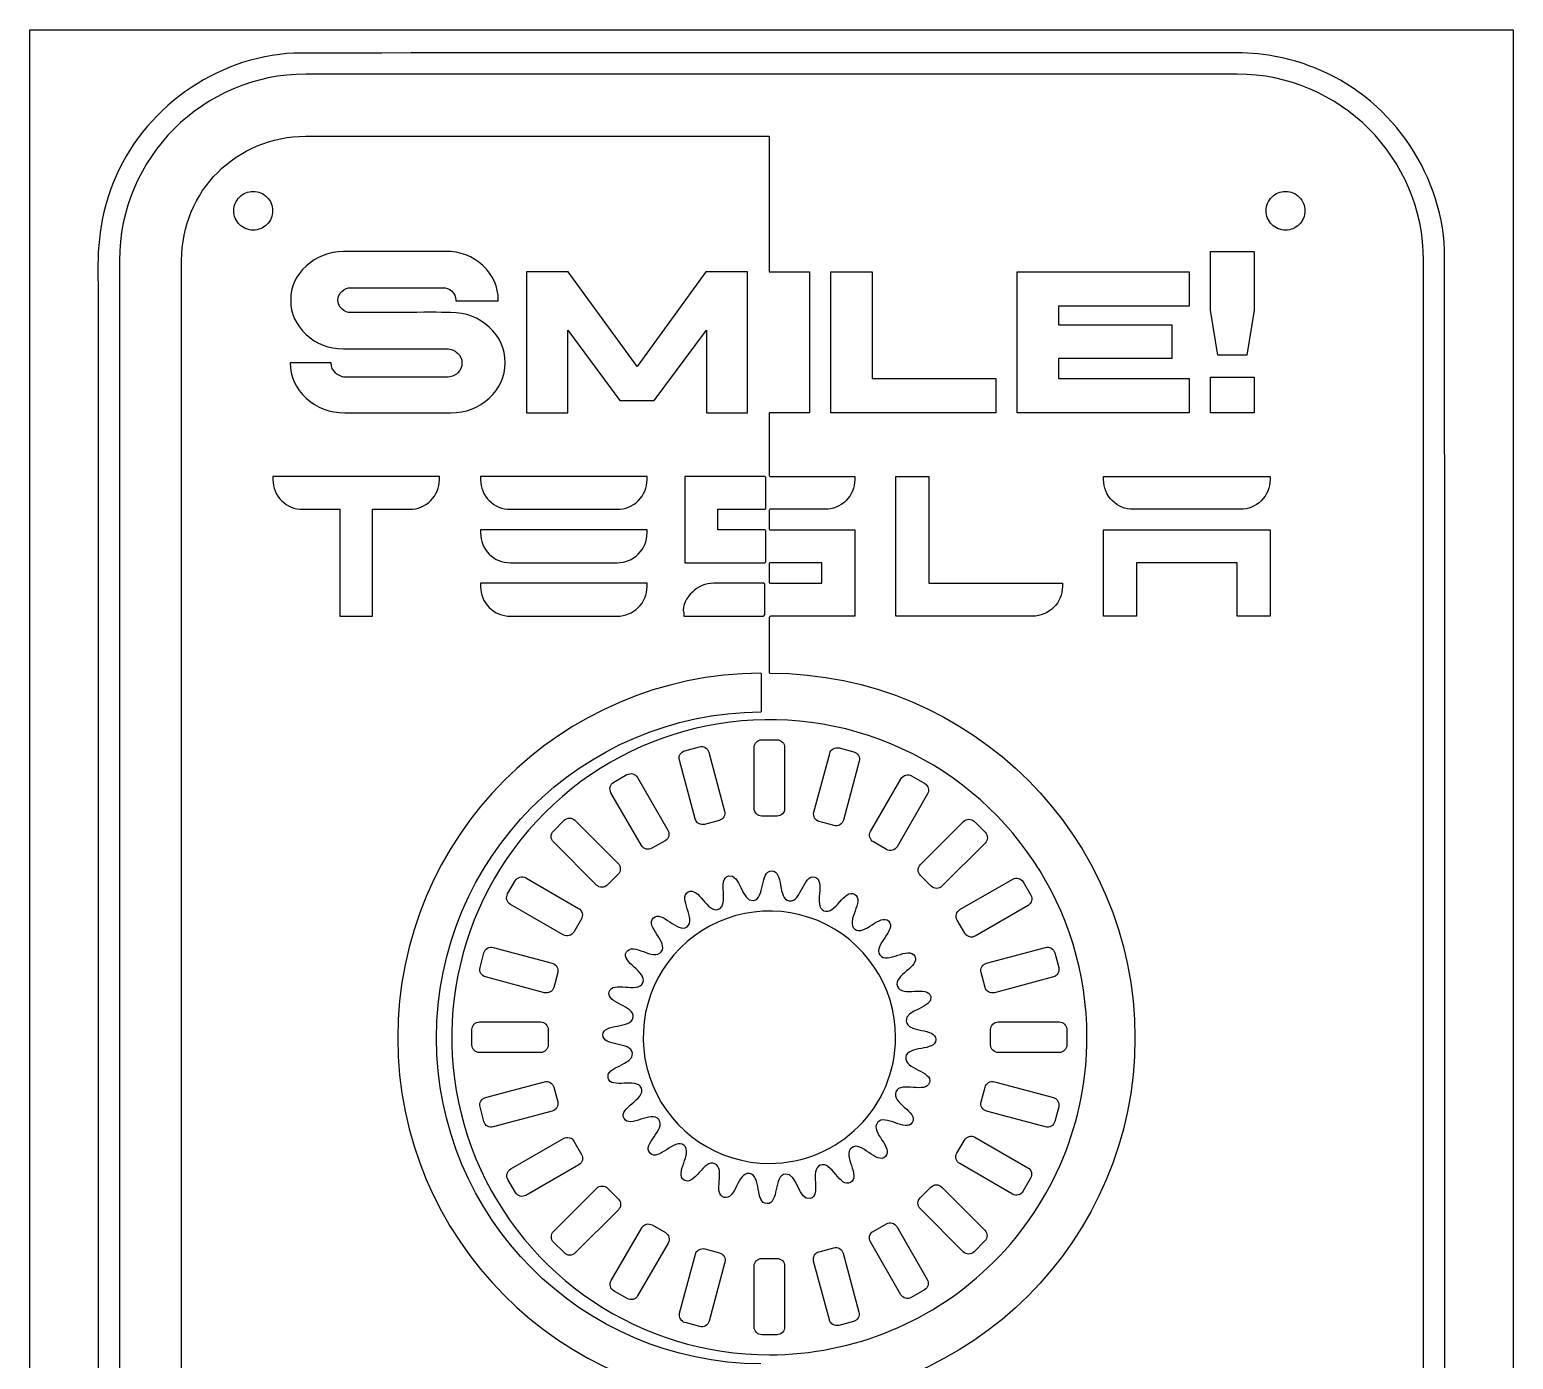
# Model space of a CAD drawing. Extents: x 0 to 587, y 0 to 326.
# Drawn here: x 0 to 220.8, y 102.1 to 300 of the extents above; entities that cross this region are included whole.
import ezdxf

# ---------------------------------------------------------------- set-up
doc = ezdxf.new("R2010")
doc.units = 0
doc.layers.add('Ebene_1', color=7, linetype='CONTINUOUS')

msp = doc.modelspace()

# ---------------------------------------------------------------- linework, layer by layer
at = {"layer": 'Ebene_1', "color": 7}
for points in [[(0.000455, 299.999545), (220.802365, 299.999545), (220.802365, 0.000465), (0.000455, 0.000465)], [(178.91016, 296.5625)], [(41.092829, 284.133889)], [(175.71709, 266.999999), (182.21596, 266.999999), (182.21596, 258.23278), (181.13849, 251.562604), (176.82919, 251.562604), (175.71709, 258.23278)], [(73.961689, 263.948824), (73.961689, 242.977895), (80.095695, 242.977895), (80.095695, 255.286919), (87.845726, 244.818989), (92.937118, 244.818989), (100.704536, 255.286919), (100.704536, 242.977895), (106.838541, 242.977895), (106.838541, 263.948824), (100.617657, 263.948824), (90.400121, 249.868843), (80.165198, 263.948824)], [(119.20802, 263.949053), (125.35887, 263.949053), (125.35887, 248.080672), (143.79586, 248.080672), (143.79586, 242.978049), (119.20802, 242.978049)], [(146.94112, 263.949053), (172.55451, 263.949053), (172.55451, 258.846432), (153.09258, 258.846432), (153.09258, 256.058736), (169.96501, 256.058736), (169.96501, 251.043867), (153.09258, 251.043867), (153.09258, 248.080672), (172.55451, 248.080672), (172.55451, 242.978049), (146.94112, 242.978049)], [(175.71709, 248.273479), (182.21596, 248.273479), (182.21596, 242.978049), (175.71709, 242.978049)], [(159.81705, 225.555241), (184.60906, 225.555241), (184.60906, 212.695423), (179.70404, 212.695423), (179.70404, 220.649611), (164.7227, 220.649611), (164.7227, 212.695423), (160.28089, 212.695423), (159.81705, 212.695423)], [(108.81375, 204.208117)], [(97.4928, 192.669684)], [(108.951221, 194.29524)], [(120.449463, 193.080371)], [(86.92756, 187.972754)], [(131.241448, 188.931036)], [(140.591603, 182.12974)], [(77.938122, 180.701128)], [(147.863455, 173.140302)], [(71.136811, 171.350973)], [(152.560613, 162.575062)], [(78.579199, 159.636959)], [(77.1631, 151.154219)], [(154.36282, 151.154219)], [(128.868643, 150.01913)], [(157.352644, 150.0191)], [(77.991396, 142.594308)], [(153.148416, 139.656204)], [(81.006568, 134.540442)], [(122.334267, 133.57792)], [(137.993698, 132.751113)], [(86.003141, 127.541277)], [(132.526585, 126.112666)], [(92.641588, 122.074149)], [(125.52742, 121.115866)], [(100.468708, 118.511154)], [(108.951221, 117.09552)], [(117.473554, 118.100468)]]:
    msp.add_lwpolyline(points, close=True, dxfattribs=at)
for points in [[(179.71, 293.375073), (41.092829, 293.375073)], [(41.092829, 284.133889), (110.04922, 284.133889), (110.04922, 263.949053), (113.42846, 263.949053), (116.08007, 263.949053), (116.08007, 242.978049), (113.42846, 242.978049), (110.04922, 242.978049), (110.04922, 233.61509)], [(13.369268, 265.651518), (13.369268, 34.62306)], [(22.610445, 34.62422), (22.610445, 265.651518)], [(61.884857, 266.999777), (46.697548, 266.999779)], [(207.43356, 34.62301), (207.43356, 265.651518)], [(47.861792, 261.581702), (61.39829, 261.581702)], [(63.414014, 259.635398), (63.414014, 259.635398), (69.739153, 259.635398), (69.739153, 259.740609)], [(46.697548, 252.498978), (62.041239, 252.498978)], [(44.872991, 250.394871), (44.872991, 250.429937), (38.791124, 250.429937)], [(62.041239, 248.255696), (47.166716, 248.255696)], [(46.888693, 242.977892), (62.649424, 242.977892)], [(36.193642, 233.510033), (36.193642, 233.045949)], [(60.985939, 233.045949), (60.985939, 233.510033), (36.193642, 233.510033)], [(67.098707, 233.510033), (67.098707, 233.045949)], [(91.891004, 233.045862), (91.891004, 233.509945), (67.098707, 233.510033)], [(97.490322, 233.510029), (97.490322, 220.649611), (109.42549, 220.649611)], [(109.42015, 233.510024), (97.490322, 233.510029)], [(109.53474, 228.699295), (109.53474, 233.39481)], [(110.16023, 233.510029), (122.79737, 233.510029), (122.79737, 233.046208)], [(128.91003, 233.510029), (133.81567, 233.510029), (133.81567, 217.600457), (153.70265, 217.600457), (153.70265, 217.136635)], [(149.26084, 212.695423), (129.37448, 212.695423), (128.91003, 212.695423), (128.91003, 233.510029)], [(159.81644, 233.046425), (159.81705, 233.510029)], [(159.81705, 233.510029), (184.60967, 233.510029), (184.60967, 233.045613)], [(37.475311, 229.895258), (37.477167, 229.893401), (37.479023, 229.891545)], [(68.380376, 229.895258), (68.382232, 229.893401), (68.384089, 229.891545)], [(161.10226, 229.891393), (161.09926, 229.893293), (161.09626, 229.895193)], [(40.635153, 228.604438), (46.137086, 228.604438), (46.137086, 212.695163), (46.601169, 212.695163), (51.042588, 212.695163), (51.042588, 228.604525), (56.54452, 228.604525)], [(71.540218, 228.604438), (87.449576, 228.604438)], [(109.39749, 225.555238), (102.39596, 225.555238), (102.39596, 228.604395), (109.43564, 228.604395)], [(110.0492, 228.473667), (110.0492, 225.657915)], [(118.35556, 228.604399), (110.17037, 228.604399)], [(180.16786, 228.604399), (164.25888, 228.604399)], [(67.098707, 225.555352), (67.098707, 225.091268)], [(91.891004, 225.091231), (91.891004, 225.555315), (67.098707, 225.555352)], [(109.53477, 220.763624), (109.53477, 225.437643)], [(110.1411, 225.555251), (122.79734, 225.555251), (122.79734, 212.695427), (110.2975, 212.695427)], [(68.380376, 221.940577), (68.382232, 221.93872), (68.384089, 221.935101)], [(71.540218, 220.649806), (87.449576, 220.649806)], [(110.04924, 220.537389), (110.04924, 217.716862)], [(110.15725, 217.600459), (117.89178, 217.600459), (117.89178, 220.649613), (110.16025, 220.649611)], [(67.098707, 217.60067), (67.098707, 217.136587)], [(91.891004, 217.136549), (91.891004, 217.600632), (67.098707, 217.60067)], [(109.26956, 217.600461), (101.78517, 217.600457)], [(109.38776, 212.933006), (109.38776, 217.496591)], [(68.380376, 213.985895), (68.382232, 213.984039), (68.384089, 213.980419)], [(71.540218, 212.695125), (87.449576, 212.695125)], [(97.343358, 213.159243), (97.343358, 212.695423), (97.807765, 212.695423), (109.18241, 212.695423)], [(110.04918, 212.488291), (110.04918, 204.321589)], [(108.92003, 198.54734), (108.92003, 204.101843)], [(97.4928, 192.669684), (99.686011, 193.257353)], [(101.076453, 192.454581), (103.427129, 183.681733)], [(107.81593, 184.077631), (107.81593, 193.159949)], [(108.951221, 194.29524), (111.221799, 194.29524)], [(112.35709, 193.159949), (112.35709, 184.077631)], [(116.708345, 183.504751), (119.059021, 192.277599)], [(120.449463, 193.080371), (122.642674, 192.492702)], [(99.040705, 182.506395), (96.690028, 191.279243)], [(123.445446, 191.10226), (121.094769, 182.329412)], [(86.92756, 187.972754), (88.893937, 189.108043)], [(90.444773, 188.692498), (94.985932, 180.826983)], [(125.149453, 180.649977), (129.690612, 188.515492)], [(131.241448, 188.931036), (133.207826, 187.795747)], [(91.053174, 178.556403), (86.512015, 186.421918)], [(133.62337, 186.244912), (129.082211, 178.379397)], [(77.938122, 180.701128), (79.543664, 182.30667)], [(81.149208, 182.30667), (87.571379, 175.884499)], [(102.624357, 182.291292), (100.431146, 181.703623)], [(111.221799, 182.94234), (108.951221, 182.94234)], [(119.704327, 181.52664), (117.511117, 182.114309)], [(132.563888, 175.707569), (138.986059, 182.12974)], [(140.591603, 182.12974), (142.197145, 180.524198)], [(84.360293, 172.673413), (77.938122, 179.095584)], [(94.570387, 179.276148), (92.60401, 178.140858)], [(127.531376, 177.963852), (125.564998, 179.099141)], [(142.197145, 178.918654), (135.774974, 172.496483)], [(71.136811, 171.350973), (72.2721, 173.317351)], [(73.822935, 173.732896), (81.68845, 169.191736)], [(87.571379, 174.278955), (85.965837, 172.673413)], [(134.16943, 172.496483), (132.563888, 174.102025)], [(138.447105, 169.014688), (146.31262, 173.555847)], [(147.863455, 173.140302), (148.998745, 171.173924)], [(79.41787, 165.258978), (71.552355, 169.800137)], [(148.5832, 169.623089), (140.717685, 165.08193)], [(82.103995, 167.640901), (80.968706, 165.674523)], [(139.166849, 165.497474), (138.03156, 167.463852)], [(67.025469, 160.382094), (67.613138, 162.575305)], [(69.00358, 163.378077), (77.776427, 161.0274)], [(142.397324, 161.027157), (151.170172, 163.377834)], [(152.560613, 162.575062), (153.148282, 160.381851)], [(76.601089, 156.640976), (67.828241, 158.991652)], [(78.579199, 159.636959), (77.99153, 157.443748)], [(142.182221, 157.443505), (141.594552, 159.636716)], [(152.34551, 158.991409), (143.572662, 156.640733)], [(65.8102, 148.883641), (65.8102, 151.154219)], [(66.945491, 152.28951), (76.027809, 152.28951)], [(77.1631, 151.154219), (77.1631, 148.883641)], [(143.00992, 148.883641), (143.00992, 151.154219)], [(144.145211, 152.28951), (153.227529, 152.28951)], [(154.36282, 151.154219), (154.36282, 148.883641)], [(76.027809, 147.74835), (66.945491, 147.74835)], [(153.227529, 147.74835), (144.145211, 147.74835)], [(67.828107, 141.046403), (76.600955, 143.39708)], [(77.991396, 142.594308), (78.579065, 140.401097)], [(141.594686, 140.40134), (142.182355, 142.594551)], [(143.572796, 143.397323), (152.345644, 141.046646)], [(67.613004, 137.46275), (67.025335, 139.655961)], [(153.148416, 139.656204), (152.560747, 137.462993)], [(77.776293, 139.010655), (69.003446, 136.659978)], [(151.170306, 136.660221), (142.397458, 139.010898)], [(71.590217, 130.414828), (79.455732, 134.955987)], [(137.993698, 132.751113), (139.128988, 134.717491)], [(140.679823, 135.133036), (148.545338, 130.591876)], [(81.006568, 134.540442), (82.141857, 132.574064)], [(81.726312, 131.023229), (73.860797, 126.48207)], [(146.274758, 126.659118), (138.409243, 131.200277)], [(72.309962, 126.897614), (71.174673, 128.863992)], [(148.960883, 129.041041), (147.825593, 127.074663)], [(77.975425, 121.119106), (84.397597, 127.541277)], [(86.003141, 127.541277), (87.608683, 125.935735)], [(132.526585, 126.112666), (134.132127, 127.718208)], [(135.737671, 127.718208), (142.159842, 121.296037)], [(87.608683, 124.330191), (81.186511, 117.90802)], [(138.948756, 118.084951), (132.526585, 124.507122)], [(86.549593, 113.793089), (91.090752, 121.658604)], [(92.641588, 122.074149), (94.607966, 120.93886)], [(125.52742, 121.115866), (127.493797, 122.251155)], [(129.044633, 121.835611), (133.585792, 113.970096)], [(79.580968, 117.90802), (77.975425, 119.513562)], [(95.02351, 119.388024), (90.482351, 111.522509)], [(129.653034, 111.699516), (125.111875, 119.565031)], [(142.159842, 119.690493), (140.5543, 118.084951)], [(96.72759, 108.935534), (99.078267, 117.708382)], [(100.468708, 118.511154), (102.661919, 117.923485)], [(108.951221, 117.09552), (111.221799, 117.09552)], [(117.473554, 118.100468), (119.666765, 118.688136)], [(121.057207, 117.885364), (123.407883, 109.112517)], [(103.464691, 116.533043), (101.114015, 107.760196)], [(107.81593, 106.877911), (107.81593, 115.960229)], [(112.35709, 115.960229), (112.35709, 106.877911)], [(119.021459, 107.937178), (116.670782, 116.710026)], [(88.931516, 111.106964), (86.965138, 112.242254)], [(133.170247, 112.41926), (131.20387, 111.283971)], [(99.723573, 106.957424), (97.530362, 107.545093)], [(122.605111, 107.722075), (120.411901, 107.134406)], [(111.221799, 105.74262), (108.951221, 105.74262)]]:
    msp.add_lwpolyline(points, dxfattribs=at)
for points in [[(39.337698, 296.505423), (27.667027, 295.962487), (16.697466, 288.101276), (12.446566, 277.215332)], [(178.91016, 296.5625), (132.38611, 296.554546), (85.861184, 296.589138), (39.337698, 296.505423)], [(191.12034, 294.357894), (187.25192, 295.898569), (183.07248, 296.647041), (178.91016, 296.5625)], [(210.56846, 267.218956), (210.08659, 279.006642), (202.15155, 290.137886), (191.12034, 294.357894)], [(41.092829, 293.375073), (25.813956, 293.375073), (13.369268, 280.930401), (13.369268, 265.651518)], [(207.43356, 265.651518), (207.43356, 280.930401), (194.98889, 293.375073), (179.71, 293.375073)], [(22.610445, 265.651518), (22.610445, 275.970641), (30.773688, 284.133889), (41.092829, 284.133889)], [(12.446566, 277.215332), (10.492222, 272.443239), (9.958392, 267.213319), (10.193368, 262.095703)], [(30.381345, 273.04221), (30.381345, 273.808115), (30.6856, 274.542651), (31.227177, 275.084228)], [(31.227177, 275.084228), (31.768754, 275.625805), (32.50329, 275.93006), (33.269195, 275.93006)], [(33.269195, 275.93006), (34.035101, 275.93006), (34.769637, 275.625805), (35.311214, 275.084228)], [(35.311214, 275.084228), (35.852791, 274.542651), (36.157045, 273.808115), (36.157045, 273.04221)], [(184.01497, 273.04221), (184.01497, 273.808115), (184.319225, 274.542651), (184.860802, 275.084228)], [(184.860802, 275.084228), (185.402379, 275.625805), (186.136915, 275.93006), (186.90282, 275.93006)], [(186.90282, 275.93006), (187.668725, 275.93006), (188.403261, 275.625805), (188.944838, 275.084228)], [(188.944838, 275.084228), (189.486415, 274.542651), (189.79067, 273.808115), (189.79067, 273.04221)], [(31.227177, 271.000192), (30.6856, 271.541769), (30.381345, 272.276305), (30.381345, 273.04221)], [(36.157045, 273.04221), (36.157045, 272.276305), (35.852791, 271.541769), (35.311214, 271.000192)], [(184.860802, 271.000192), (184.319225, 271.541769), (184.01497, 272.276305), (184.01497, 273.04221)], [(189.79067, 273.04221), (189.79067, 272.276305), (189.486415, 271.541769), (188.944838, 271.000192)], [(33.269195, 270.15436), (32.50329, 270.15436), (31.768754, 270.458615), (31.227177, 271.000192)], [(35.311214, 271.000192), (34.769637, 270.458615), (34.035101, 270.15436), (33.269195, 270.15436)], [(186.90282, 270.15436), (186.136915, 270.15436), (185.402379, 270.458615), (184.860802, 271.000192)], [(188.944838, 271.000192), (188.403261, 270.458615), (187.668725, 270.15436), (186.90282, 270.15436)], [(210.60936, 38.00818), (210.60851, 114.41168), (210.61236, 190.81594), (210.56846, 267.218956)], [(46.697548, 266.999779), (44.508074, 266.929639), (42.654554, 266.199046), (41.136988, 264.808)], [(67.445417, 264.878135), (65.927851, 266.292563), (64.074331, 266.999777), (61.884857, 266.999777)], [(41.136988, 264.808), (39.60783, 263.440332), (38.843251, 261.751202), (38.843251, 259.740611)], [(69.739153, 259.740609), (69.739153, 261.7512), (68.974575, 263.463709), (67.445417, 264.878135)], [(10.193368, 262.095703), (10.191968, 185.76819), (10.193822, 109.4403), (10.235858, 33.11304)], [(45.863466, 259.740609), (45.863466, 260.254946), (46.054611, 260.687456), (46.4369, 261.03814)], [(46.4369, 261.03814), (46.830773, 261.435583), (47.305737, 261.616771), (47.861792, 261.581702)], [(61.39829, 261.581702), (61.989104, 261.616768), (62.469863, 261.441426), (62.840569, 261.055675)], [(62.840569, 261.055675), (63.234442, 260.704991), (63.431379, 260.266636), (63.431379, 259.740609)], [(38.843251, 259.740611), (38.843251, 257.753399), (39.60783, 256.046735), (41.136988, 254.620618)], [(46.454276, 258.425542), (46.071987, 258.787916), (45.87505, 259.226272), (45.863466, 259.740609)], [(47.861792, 257.881982), (47.305737, 257.881982), (46.836565, 258.063168), (46.454276, 258.425542)], [(63.431379, 259.740609), (63.454531, 259.740609), (63.448743, 259.705539), (63.414014, 259.635398)], [(55.264296, 257.899515), (51.927954, 257.887826), (49.460452, 257.881982), (47.861792, 257.881982)], [(62.649424, 257.899515), (61.06234, 257.934581), (58.60063, 257.934581), (55.264296, 257.899515)], [(68.383753, 255.707737), (66.819844, 257.180612), (64.908401, 257.911204), (62.649424, 257.899515)], [(41.136988, 254.620618), (42.666137, 253.217881), (44.519658, 252.510667), (46.697548, 252.498978)], [(70.746993, 250.429937), (70.781721, 252.498975), (69.993975, 254.258242), (68.383753, 255.707737)], [(62.041239, 252.498978), (62.666796, 252.498978), (63.205475, 252.288567), (63.657275, 251.867746)], [(63.657275, 251.867746), (64.109067, 251.458614), (64.334963, 250.955966), (64.334963, 250.359802)], [(38.791124, 250.429937), (38.791124, 248.360899), (39.578871, 246.601632), (41.154363, 245.152136)], [(45.55068, 248.886928), (45.098887, 249.307749), (44.872991, 249.810397), (44.872991, 250.394871)], [(64.334963, 250.359802), (64.334963, 249.787018), (64.114859, 249.290215), (63.674651, 248.869394)], [(68.366378, 245.152136), (69.965038, 246.601632), (70.758576, 248.360899), (70.746993, 250.429937)], [(47.166716, 248.255696), (46.541158, 248.255696), (46.00248, 248.466107), (45.55068, 248.886928)], [(63.674651, 248.869394), (63.234434, 248.49533), (62.689964, 248.290764), (62.041239, 248.255696)], [(41.154363, 245.152136), (42.753024, 243.70264), (44.664467, 242.977892), (46.888693, 242.977892)], [(62.649424, 242.977892), (64.908401, 242.977892), (66.814052, 243.70264), (68.366378, 245.152136)], [(36.193642, 233.045949), (36.193642, 231.840029), (36.633602, 230.759714), (37.475311, 229.895258)], [(59.664396, 229.886193), (60.532436, 230.731392), (60.985939, 231.818448), (60.985939, 233.045949)], [(67.098707, 233.045949), (67.098707, 231.840029), (67.538668, 230.759714), (68.380376, 229.895258)], [(90.571262, 229.886106), (91.439311, 230.731305), (91.891004, 231.818361), (91.891004, 233.045862)], [(109.53474, 233.39481), (109.50094, 233.43674), (109.46284, 233.4752), (109.42015, 233.510024)], [(110.04922, 233.61509), (110.08272, 233.5769), (110.11962, 233.54194), (110.16023, 233.510029)], [(122.79737, 233.046208), (122.79737, 231.818707), (122.34381, 230.731222), (121.47576, 229.886021)], [(161.09626, 229.895193), (160.25456, 230.759651), (159.81644, 231.840507), (159.81644, 233.046425)], [(184.60967, 233.045613), (184.60967, 231.818112), (184.15608, 230.731222), (183.28806, 229.886021)], [(37.479023, 229.891545), (38.325326, 229.045246), (39.41052, 228.604438), (40.635153, 228.604438)], [(56.54452, 228.604525), (57.731804, 228.604525), (58.801395, 229.045905), (59.664396, 229.886193)], [(68.384089, 229.891545), (69.230382, 229.045246), (70.315576, 228.604438), (71.540218, 228.604438)], [(87.449576, 228.604438), (88.63686, 228.604438), (89.708271, 229.045818), (90.571262, 229.886106)], [(121.47576, 229.886021), (120.61278, 229.045796), (119.54285, 228.604399), (118.35556, 228.604399)], [(164.25888, 228.604399), (163.03426, 228.604399), (161.94857, 229.045096), (161.10226, 229.891393)], [(183.28806, 229.886021), (182.42505, 229.045796), (181.35516, 228.604399), (180.16786, 228.604399)], [(109.43564, 228.604395), (109.47114, 228.633345), (109.50444, 228.664685), (109.53474, 228.699295)], [(110.17037, 228.604399), (110.12607, 228.565779), (110.08507, 228.522969), (110.0492, 228.473667)], [(109.53477, 225.437643), (109.49437, 225.481043), (109.44887, 225.520473), (109.39749, 225.555238)], [(110.0492, 225.657915), (110.0771, 225.621425), (110.1075, 225.586675), (110.1411, 225.555251)], [(67.098707, 225.091268), (67.098707, 223.885347), (67.538668, 222.805033), (68.380376, 221.940577)], [(90.571262, 221.931475), (91.439311, 222.776674), (91.891004, 223.86373), (91.891004, 225.091231)], [(68.384089, 221.935101), (69.230382, 221.088803), (70.315576, 220.649806), (71.540218, 220.649806)], [(87.449576, 220.649806), (88.63686, 220.649806), (89.708271, 221.091186), (90.571262, 221.931475)], [(109.42549, 220.649611), (109.46529, 220.683841), (109.50159, 220.721841), (109.53477, 220.763624)], [(110.16025, 220.649611), (110.11995, 220.616441), (110.08285, 220.578931), (110.04924, 220.537389)], [(67.098707, 217.136587), (67.098707, 215.930667), (67.538668, 214.850352), (68.380376, 213.985895)], [(90.571262, 213.976793), (91.439311, 214.821992), (91.891004, 215.909048), (91.891004, 217.136549)], [(101.78517, 217.600457), (100.57633, 217.600456), (99.492622, 217.14828), (98.629152, 216.284805)], [(109.38776, 217.496591), (109.35236, 217.534441), (109.31316, 217.569151), (109.26956, 217.600461)], [(110.04924, 217.716862), (110.08144, 217.674802), (110.11754, 217.635782), (110.15725, 217.600459)], [(153.70265, 217.136635), (153.70265, 215.909135), (153.25087, 214.822247), (152.38282, 213.977047)], [(98.629152, 216.284805), (97.784355, 215.439984), (97.012594, 214.318915), (97.343358, 213.159243)], [(68.384089, 213.980419), (69.230382, 213.13412), (70.315576, 212.695125), (71.540218, 212.695125)], [(87.449576, 212.695125), (88.63686, 212.695125), (89.708271, 213.136504), (90.571262, 213.976793)], [(109.18241, 212.695423), (109.26341, 212.759353), (109.33253, 212.83774), (109.38776, 212.933006)], [(110.2975, 212.695427), (110.2093, 212.630567), (110.12534, 212.562275), (110.04918, 212.488291)], [(152.38282, 213.977047), (151.51983, 213.136758), (150.44813, 212.695423), (149.26084, 212.695423)], [(108.81376, 204.208172), (78.975603, 204.072085), (54.768886, 179.78464), (54.768886, 149.91493)], [(108.92003, 204.101843), (108.88833, 204.140303), (108.85303, 204.175663), (108.81375, 204.208117)], [(110.04918, 204.321589), (110.08368, 204.281619), (110.12218, 204.245009), (110.16446, 204.211734)], [(110.16446, 204.211734), (110.17486, 204.211884), (110.18416, 204.212335), (110.19426, 204.212335)], [(110.19426, 204.212335), (140.148, 204.212335), (164.49285, 179.8692), (164.49289, 149.91551)], [(128.174402, 193.687425), (110.512214, 201.003343), (90.182155, 196.959443), (76.664101, 183.441389)], [(60.544832, 149.91491), (60.544832, 176.65895), (82.091115, 198.29014), (108.80123, 198.43218)], [(108.80123, 198.43218), (108.84443, 198.46638), (108.88423, 198.50498), (108.92003, 198.54734)], [(96.690028, 191.279243), (96.612098, 191.570081), (96.652895, 191.879965), (96.803444, 192.140723)], [(96.803444, 192.140723), (96.953993, 192.401481), (97.201962, 192.591754), (97.4928, 192.669684)], [(99.686011, 193.257353), (99.976849, 193.335283), (100.286733, 193.294486), (100.547491, 193.143937)], [(100.547491, 193.143937), (100.80825, 192.993388), (100.998523, 192.745419), (101.076453, 192.454581)], [(107.81593, 193.159949), (107.81593, 193.461047), (107.935541, 193.749813), (108.148449, 193.962721)], [(108.148449, 193.962721), (108.361357, 194.175629), (108.650123, 194.29524), (108.951221, 194.29524)], [(111.221799, 194.29524), (111.522897, 194.29524), (111.811663, 194.175629), (112.024571, 193.962721)], [(112.024571, 193.962721), (112.237479, 193.749813), (112.35709, 193.461047), (112.35709, 193.159949)], [(119.059021, 192.277599), (119.136951, 192.568437), (119.327224, 192.816405), (119.587982, 192.966954)], [(119.587982, 192.966954), (119.848741, 193.117503), (120.158625, 193.1583), (120.449463, 193.080371)], [(122.642674, 192.492702), (122.933512, 192.414772), (123.181481, 192.224499), (123.33203, 191.96374)], [(157.352644, 150.0191), (157.352644, 169.136515), (145.836591, 186.371507), (128.174402, 193.687425)], [(123.33203, 191.96374), (123.482579, 191.702982), (123.523376, 191.393098), (123.445446, 191.10226)], [(86.398599, 187.283398), (86.476528, 187.574236), (86.666801, 187.822205), (86.92756, 187.972754)], [(88.893937, 189.108043), (89.154696, 189.258592), (89.464579, 189.299389), (89.755417, 189.221459)], [(89.755417, 189.221459), (90.046255, 189.143529), (90.294224, 188.953256), (90.444773, 188.692498)], [(129.690612, 188.515492), (129.841161, 188.77625), (130.08913, 188.966523), (130.379968, 189.044453)], [(130.379968, 189.044453), (130.670806, 189.122382), (130.980689, 189.081585), (131.241448, 188.931036)], [(133.207826, 187.795747), (133.468584, 187.645198), (133.658857, 187.39723), (133.736786, 187.106392)], [(86.512015, 186.421918), (86.361466, 186.682676), (86.320669, 186.99256), (86.398599, 187.283398)], [(133.736786, 187.106392), (133.814716, 186.815553), (133.773919, 186.50567), (133.62337, 186.244912)], [(76.664101, 183.441389), (63.146047, 169.923335), (59.102147, 149.593276), (66.418065, 131.931088)], [(103.427129, 183.681733), (103.505059, 183.390895), (103.464262, 183.081012), (103.313713, 182.820253)], [(108.148449, 183.274859), (107.935541, 183.487767), (107.81593, 183.776533), (107.81593, 184.077631)], [(108.951221, 182.94234), (108.650123, 182.94234), (108.361357, 183.061951), (108.148449, 183.274859)], [(112.024571, 183.274859), (111.811663, 183.061951), (111.522897, 182.94234), (111.221799, 182.94234)], [(112.35709, 184.077631), (112.35709, 183.776533), (112.237479, 183.487767), (112.024571, 183.274859)], [(116.821761, 182.643271), (116.671212, 182.904029), (116.630415, 183.213913), (116.708345, 183.504751)], [(79.543664, 182.30667), (79.756573, 182.519579), (80.045338, 182.639189), (80.346436, 182.639189)], [(80.346436, 182.639189), (80.647534, 182.639189), (80.9363, 182.519579), (81.149208, 182.30667)], [(99.569666, 181.817039), (99.308908, 181.967588), (99.118634, 182.215557), (99.040705, 182.506395)], [(100.431146, 181.703623), (100.140308, 181.625693), (99.830424, 181.66649), (99.569666, 181.817039)], [(103.313713, 182.820253), (103.163164, 182.559495), (102.915195, 182.369222), (102.624357, 182.291292)], [(117.511117, 182.114309), (117.220278, 182.192239), (116.97231, 182.382512), (116.821761, 182.643271)], [(120.565808, 181.640056), (120.305049, 181.489508), (119.995166, 181.448711), (119.704327, 181.52664)], [(121.094769, 182.329412), (121.016839, 182.038574), (120.826566, 181.790605), (120.565808, 181.640056)], [(138.986059, 182.12974), (139.198967, 182.342648), (139.487733, 182.462259), (139.788831, 182.462259)], [(139.788831, 182.462259), (140.089929, 182.462259), (140.378695, 182.342648), (140.591603, 182.12974)], [(77.605603, 179.898356), (77.605603, 180.199454), (77.725214, 180.48822), (77.938122, 180.701128)], [(77.938122, 179.095584), (77.725214, 179.308493), (77.605603, 179.597258), (77.605603, 179.898356)], [(95.099348, 179.965503), (95.021419, 179.674665), (94.831146, 179.426697), (94.570387, 179.276148)], [(94.985932, 180.826983), (95.136481, 180.566225), (95.177278, 180.256341), (95.099348, 179.965503)], [(125.036037, 179.788497), (124.958107, 180.079335), (124.998904, 180.389218), (125.149453, 180.649977)], [(125.564998, 179.099141), (125.304239, 179.24969), (125.113967, 179.497659), (125.036037, 179.788497)], [(142.197145, 180.524198), (142.410053, 180.311289), (142.529664, 180.022524), (142.529664, 179.721426)], [(142.529664, 179.721426), (142.529664, 179.420328), (142.410053, 179.131562), (142.197145, 178.918654)], [(91.74253, 178.027442), (91.451692, 178.105372), (91.203723, 178.295645), (91.053174, 178.556403)], [(92.60401, 178.140858), (92.343251, 177.990309), (92.033368, 177.949512), (91.74253, 178.027442)], [(128.392855, 177.850436), (128.102017, 177.772506), (127.792134, 177.813303), (127.531376, 177.963852)], [(129.082211, 178.379397), (128.931662, 178.118638), (128.683693, 177.928365), (128.392855, 177.850436)], [(87.571379, 175.884499), (87.784288, 175.671591), (87.903898, 175.382825), (87.903898, 175.081727)], [(87.903898, 175.081727), (87.903898, 174.780629), (87.784288, 174.491864), (87.571379, 174.278955)], [(104.016397, 174.03495), (105.776847, 174.4799), (105.896487, 170.17023), (107.699957, 170.38159)], [(107.699957, 170.38159), (109.503427, 170.59295), (108.623347, 174.81351), (110.438977, 174.78766)], [(110.438977, 174.78766), (112.254597, 174.76186), (111.254737, 170.56802), (113.051457, 170.30541)], [(132.231369, 174.904797), (132.231369, 175.205895), (132.350979, 175.49466), (132.563888, 175.707569)], [(132.563888, 174.102025), (132.350979, 174.314933), (132.231369, 174.603699), (132.231369, 174.904797)], [(72.2721, 173.317351), (72.422649, 173.578109), (72.670618, 173.768382), (72.961456, 173.846312)], [(72.961456, 173.846312), (73.252294, 173.924241), (73.562177, 173.883444), (73.822935, 173.732896)], [(85.163065, 172.340894), (84.861967, 172.340894), (84.573202, 172.460505), (84.360293, 172.673413)], [(85.965837, 172.673413), (85.752929, 172.460505), (85.464163, 172.340894), (85.163065, 172.340894)], [(98.007476, 171.6456), (99.592777, 172.53103), (100.823767, 168.39917), (102.511077, 169.07011)], [(102.511077, 169.07011), (104.198397, 169.74104), (102.255947, 173.59), (104.016397, 174.03495)], [(113.051457, 170.30541), (114.848177, 170.0428), (115.090447, 174.34732), (116.837517, 173.85244)], [(116.837517, 173.85244), (118.584597, 173.35755), (116.533367, 169.56545), (118.200897, 168.84676)], [(134.972202, 172.163964), (134.671104, 172.163964), (134.382338, 172.283574), (134.16943, 172.496483)], [(135.774974, 172.496483), (135.562066, 172.283574), (135.2733, 172.163964), (134.972202, 172.163964)], [(146.31262, 173.555847), (146.573378, 173.706396), (146.883262, 173.747193), (147.1741, 173.669263)], [(147.1741, 173.669263), (147.464938, 173.591333), (147.712906, 173.401061), (147.863455, 173.140302)], [(71.023395, 170.489493), (70.945465, 170.780331), (70.986262, 171.090215), (71.136811, 171.350973)], [(71.552355, 169.800137), (71.291597, 169.950686), (71.101324, 170.198655), (71.023395, 170.489493)], [(97.838452, 166.46033), (99.294619, 167.54511), (96.422174, 170.76017), (98.007476, 171.6456)], [(117.274047, 167.371669), (110.2556, 170.278805), (102.177018, 168.671875), (96.805332, 163.300188)], [(118.200897, 168.84676), (119.868427, 168.12807), (121.216537, 172.22321), (122.775997, 171.29302)], [(122.775997, 171.29302), (124.335447, 170.36282), (121.372647, 167.23082), (122.797297, 166.10503)], [(149.112161, 170.312445), (149.034231, 170.021607), (148.843958, 169.773638), (148.5832, 169.623089)], [(148.998745, 171.173924), (149.149294, 170.913166), (149.190091, 170.603283), (149.112161, 170.312445)], [(81.68845, 169.191736), (81.949209, 169.041187), (82.139482, 168.793219), (82.217411, 168.502381)], [(82.217411, 168.502381), (82.295341, 168.211543), (82.254544, 167.901659), (82.103995, 167.640901)], [(92.821715, 167.78245), (94.123833, 169.04801), (96.382285, 165.37555), (97.838452, 166.46033)], [(122.797297, 166.10503), (124.221997, 164.97924), (126.584077, 168.58593), (127.849637, 167.28381)], [(138.03156, 167.463852), (137.881011, 167.724611), (137.840214, 168.034494), (137.918144, 168.325332)], [(137.918144, 168.325332), (137.996074, 168.61617), (138.186347, 168.864139), (138.447105, 169.014688)], [(80.968706, 165.674523), (80.818157, 165.413765), (80.570188, 165.223492), (80.27935, 165.145562)], [(94.000499, 162.73011), (95.126287, 164.15481), (91.519598, 166.51688), (92.821715, 167.78245)], [(128.868643, 150.01913), (128.868643, 157.615842), (124.292494, 164.464533), (117.274047, 167.371669)], [(127.849637, 167.28381), (129.115207, 165.9817), (125.442737, 163.72324), (126.527517, 162.26708)], [(68.142099, 163.264661), (68.402858, 163.41521), (68.712741, 163.456007), (69.00358, 163.378077)], [(80.27935, 165.145562), (79.988512, 165.067632), (79.678629, 165.108429), (79.41787, 165.258978)], [(88.812513, 162.70871), (89.74271, 164.26817), (92.87471, 161.30537), (94.000499, 162.73011)], [(126.527517, 162.26708), (127.612297, 160.81091), (130.827367, 163.68335), (131.712797, 162.09805)], [(139.856205, 164.968514), (139.565367, 165.046443), (139.317398, 165.236716), (139.166849, 165.497474)], [(140.717685, 165.08193), (140.456927, 164.931381), (140.147043, 164.890584), (139.856205, 164.968514)], [(151.170172, 163.377834), (151.46101, 163.455764), (151.770893, 163.414967), (152.031652, 163.264418)], [(67.613138, 162.575305), (67.691068, 162.866143), (67.881341, 163.114112), (68.142099, 163.264661)], [(91.258772, 158.13362), (91.977461, 159.80115), (87.882317, 161.14926), (88.812513, 162.70871)], [(96.805332, 163.300188), (91.433645, 157.928502), (89.826715, 149.84992), (92.733851, 142.831473)], [(131.712797, 162.09805), (132.598227, 160.51275), (128.466367, 159.28176), (129.137297, 157.59445)], [(152.031652, 163.264418), (152.29241, 163.113869), (152.482683, 162.8659), (152.560613, 162.575062)], [(67.138885, 159.520614), (66.988336, 159.781372), (66.947539, 160.091256), (67.025469, 160.382094)], [(67.828241, 158.991652), (67.537403, 159.069582), (67.289434, 159.259855), (67.138885, 159.520614)], [(77.776427, 161.0274), (78.067265, 160.94947), (78.315234, 160.759197), (78.465783, 160.498439)], [(78.465783, 160.498439), (78.616332, 160.237681), (78.657129, 159.927797), (78.579199, 159.636959)], [(141.594552, 159.636716), (141.516622, 159.927554), (141.557419, 160.237438), (141.707968, 160.498196)], [(141.707968, 160.498196), (141.858517, 160.758954), (142.106486, 160.949227), (142.397324, 161.027157)], [(153.034866, 159.520371), (152.884317, 159.259612), (152.636348, 159.069339), (152.34551, 158.991409)], [(153.148282, 160.381851), (153.226212, 160.091013), (153.185415, 159.781129), (153.034866, 159.520371)], [(77.99153, 157.443748), (77.913601, 157.152909), (77.723327, 156.904941), (77.462569, 156.754392)], [(89.800116, 152.98418), (90.062728, 154.7809), (85.758207, 155.02317), (86.253091, 156.77024)], [(86.253091, 156.77024), (86.747975, 158.51731), (90.540083, 156.46609), (91.258772, 158.13362)], [(129.137297, 157.59445), (129.808227, 155.90714), (133.657187, 157.84958), (134.102137, 156.08913)], [(142.711182, 156.754149), (142.450424, 156.904698), (142.260151, 157.152667), (142.182221, 157.443505)], [(77.462569, 156.754392), (77.201811, 156.603843), (76.891927, 156.563046), (76.601089, 156.640976)], [(134.102137, 156.08913), (134.547097, 154.32868), (130.237417, 154.20904), (130.448787, 152.40557)], [(143.572662, 156.640733), (143.281824, 156.562803), (142.97194, 156.6036), (142.711182, 156.754149)], [(85.317867, 150.37169), (85.343717, 152.18732), (89.537504, 151.18746), (89.800116, 152.98418)], [(130.448787, 152.40557), (130.660147, 150.60211), (134.880697, 151.48218), (134.854847, 149.66656)], [(65.8102, 151.154219), (65.8102, 151.455317), (65.929811, 151.744083), (66.142719, 151.956991)], [(66.142719, 151.956991), (66.355627, 152.169899), (66.644393, 152.28951), (66.945491, 152.28951)], [(76.027809, 152.28951), (76.328907, 152.28951), (76.617673, 152.169899), (76.830581, 151.956991)], [(76.830581, 151.956991), (77.043489, 151.744083), (77.1631, 151.455317), (77.1631, 151.154219)], [(89.723936, 147.63268), (89.512574, 149.43614), (85.292021, 148.55607), (85.317867, 150.37169)], [(143.00992, 151.154219), (143.00992, 151.455317), (143.129531, 151.744083), (143.342439, 151.956991)], [(143.342439, 151.956991), (143.555347, 152.169899), (143.844113, 152.28951), (144.145211, 152.28951)], [(153.227529, 152.28951), (153.528627, 152.28951), (153.817393, 152.169899), (154.030301, 151.956991)], [(154.030301, 151.956991), (154.243209, 151.744083), (154.36282, 151.455317), (154.36282, 151.154219)], [(54.768886, 149.91493), (54.768886, 120.04943), (78.968848, 95.76335), (108.80124, 95.6205)], [(108.80961, 101.39584), (82.095578, 101.53339), (60.544832, 123.16806), (60.544832, 149.91491)], [(66.142719, 148.080869), (65.929811, 148.293777), (65.8102, 148.582543), (65.8102, 148.883641)], [(66.945491, 147.74835), (66.644393, 147.74835), (66.355627, 147.867961), (66.142719, 148.080869)], [(76.830581, 148.080869), (76.617673, 147.867961), (76.328907, 147.74835), (76.027809, 147.74835)], [(77.1631, 148.883641), (77.1631, 148.582543), (77.043489, 148.293777), (76.830581, 148.080869)], [(110.08639, 131.236877), (120.459542, 131.236877), (128.868643, 139.645978), (128.868643, 150.01913)], [(164.49289, 149.91551), (164.49289, 119.96175), (140.14802, 95.61749), (110.19426, 95.61749)], [(134.854847, 149.66656), (134.829047, 147.85093), (130.635217, 148.85079), (130.372607, 147.05407)], [(143.342439, 148.080869), (143.129531, 148.293777), (143.00992, 148.582543), (143.00992, 148.883641)], [(144.145211, 147.74835), (143.844113, 147.74835), (143.555347, 147.867961), (143.342439, 148.080869)], [(143.508679, 116.596811), (152.372821, 125.460953), (157.352644, 137.48331), (157.352644, 150.0191)], [(154.030301, 148.080869), (153.817393, 147.867961), (153.528627, 147.74835), (153.227529, 147.74835)], [(154.36282, 148.883641), (154.36282, 148.582543), (154.243209, 148.293777), (154.030301, 148.080869)], [(86.070578, 143.94911), (85.625625, 145.70956), (89.935298, 145.82921), (89.723936, 147.63268)], [(130.372607, 147.05407), (130.109987, 145.25735), (134.414517, 145.01508), (133.919627, 143.26801)], [(91.035423, 142.4438), (90.364491, 144.13111), (86.515531, 142.18866), (86.070578, 143.94911)], [(133.919627, 143.26801), (133.424747, 141.52094), (129.632637, 143.57216), (128.913947, 141.90463)], [(76.600955, 143.39708), (76.891793, 143.475009), (77.201677, 143.434212), (77.462435, 143.283663)], [(77.462435, 143.283663), (77.723194, 143.133115), (77.913467, 142.885146), (77.991396, 142.594308)], [(88.459926, 137.9402), (87.574496, 139.5255), (91.706354, 140.75649), (91.035423, 142.4438)], [(92.733851, 142.831473), (95.640987, 135.813026), (102.489678, 131.236877), (110.08639, 131.236877)], [(128.913947, 141.90463), (128.195257, 140.2371), (132.290407, 138.88899), (131.360207, 137.32954)], [(142.182355, 142.594551), (142.260285, 142.885389), (142.450558, 143.133357), (142.711316, 143.283906)], [(142.711316, 143.283906), (142.972074, 143.434455), (143.281958, 143.475252), (143.572796, 143.397323)], [(67.025335, 139.655961), (66.947405, 139.9468), (66.988202, 140.256683), (67.138751, 140.517442)], [(67.138751, 140.517442), (67.2893, 140.7782), (67.537269, 140.968473), (67.828107, 141.046403)], [(78.465649, 139.539616), (78.3151, 139.278858), (78.067132, 139.088585), (77.776293, 139.010655)], [(78.579065, 140.401097), (78.656995, 140.110258), (78.616198, 139.800375), (78.465649, 139.539616)], [(93.645201, 137.77117), (92.560423, 139.22734), (89.345356, 136.35489), (88.459926, 137.9402)], [(141.708102, 139.539859), (141.557553, 139.800618), (141.516756, 140.110501), (141.594686, 140.40134)], [(142.397458, 139.010898), (142.10662, 139.088828), (141.858651, 139.279101), (141.708102, 139.539859)], [(152.345644, 141.046646), (152.636482, 140.968716), (152.884451, 140.778443), (153.035, 140.517685)], [(153.035, 140.517685), (153.185549, 140.256926), (153.226346, 139.947043), (153.148416, 139.656204)], [(68.141965, 136.773395), (67.881207, 136.923943), (67.690934, 137.171912), (67.613004, 137.46275)], [(92.323081, 132.75443), (91.057515, 134.05655), (94.729979, 136.315), (93.645201, 137.77117)], [(126.172217, 137.30814), (125.046437, 135.88344), (128.653117, 133.52137), (127.351007, 132.2558)], [(131.360207, 137.32954), (130.430007, 135.77008), (127.298007, 138.73288), (126.172217, 137.30814)], [(152.560747, 137.462993), (152.482817, 137.172155), (152.292544, 136.924186), (152.031786, 136.773637)], [(69.003446, 136.659978), (68.712607, 136.582049), (68.402724, 136.622846), (68.141965, 136.773395)], [(79.455732, 134.955987), (79.716491, 135.106536), (80.026374, 135.147333), (80.317212, 135.069403)], [(80.317212, 135.069403), (80.60805, 134.991473), (80.856019, 134.801201), (81.006568, 134.540442)], [(97.375419, 133.93322), (95.95072, 135.05901), (93.588647, 131.45232), (92.323081, 132.75443)], [(139.128988, 134.717491), (139.279536, 134.978249), (139.527505, 135.168522), (139.818343, 135.246452)], [(139.818343, 135.246452), (140.109181, 135.324381), (140.419065, 135.283584), (140.679823, 135.133036)], [(152.031786, 136.773637), (151.771027, 136.623089), (151.461144, 136.582292), (151.170306, 136.660221)], [(82.141857, 132.574064), (82.292406, 132.313306), (82.333203, 132.003423), (82.255273, 131.712585)], [(97.396779, 128.74523), (95.837324, 129.67543), (98.800121, 132.80743), (97.375419, 133.93322)], [(122.33432, 133.57792), (120.87815, 132.49314), (123.7506, 129.27808), (122.1653, 128.39265)], [(127.351007, 132.2558), (126.048887, 130.99023), (123.790437, 134.6627), (122.334267, 133.57792)], [(137.880282, 131.889633), (137.802352, 132.180471), (137.843149, 132.490355), (137.993698, 132.751113)], [(66.418065, 131.931088), (73.733983, 114.268899), (90.968975, 102.752846), (110.08639, 102.752846)], [(71.061256, 129.725472), (71.139186, 130.01631), (71.329459, 130.264279), (71.590217, 130.414828)], [(82.255273, 131.712585), (82.177344, 131.421747), (81.987071, 131.173778), (81.726312, 131.023229)], [(101.97187, 131.19149), (100.30434, 131.91018), (98.956235, 127.81504), (97.396779, 128.74523)], [(103.33525, 126.18581), (101.58818, 126.68069), (103.6394, 130.4728), (101.97187, 131.19149)], [(117.66169, 130.96814), (115.97438, 130.29721), (117.91683, 126.44825), (116.15638, 126.0033)], [(122.1653, 128.39265), (120.57999, 127.50722), (119.349, 131.63907), (117.66169, 130.96814)], [(138.409243, 131.200277), (138.148485, 131.350826), (137.958212, 131.598795), (137.880282, 131.889633)], [(148.545338, 130.591876), (148.806096, 130.441327), (148.996369, 130.193359), (149.074299, 129.902521)], [(71.174673, 128.863992), (71.024124, 129.124751), (70.983327, 129.434634), (71.061256, 129.725472)], [(107.12131, 129.73284), (105.32459, 129.99545), (105.08232, 125.69093), (103.33525, 126.18581)], [(109.7338, 125.25059), (107.91817, 125.27639), (108.91803, 129.47022), (107.12131, 129.73284)], [(112.47282, 129.65665), (110.66935, 129.44529), (111.54943, 125.22474), (109.7338, 125.25059)], [(116.15638, 126.0033), (114.39593, 125.55834), (114.27628, 129.86802), (112.47282, 129.65665)], [(149.074299, 129.902521), (149.152229, 129.611683), (149.111432, 129.301799), (148.960883, 129.041041)], [(72.999318, 126.368654), (72.708479, 126.446583), (72.460511, 126.636856), (72.309962, 126.897614)], [(73.860797, 126.48207), (73.600039, 126.331521), (73.290156, 126.290724), (72.999318, 126.368654)], [(84.397597, 127.541277), (84.610505, 127.754186), (84.899271, 127.873796), (85.200369, 127.873796)], [(85.200369, 127.873796), (85.501466, 127.873796), (85.790232, 127.754186), (86.003141, 127.541277)], [(87.608683, 125.935735), (87.821591, 125.722827), (87.941202, 125.434061), (87.941202, 125.132963)], [(132.194065, 125.309894), (132.194065, 125.610992), (132.313676, 125.899757), (132.526585, 126.112666)], [(134.132127, 127.718208), (134.345035, 127.931116), (134.633801, 128.050727), (134.934899, 128.050727)], [(134.934899, 128.050727), (135.235996, 128.050727), (135.524762, 127.931116), (135.737671, 127.718208)], [(147.136238, 126.545702), (146.8454, 126.467772), (146.535516, 126.508569), (146.274758, 126.659118)], [(147.825593, 127.074663), (147.675045, 126.813905), (147.427076, 126.623632), (147.136238, 126.545702)], [(87.941202, 125.132963), (87.941202, 124.831865), (87.821591, 124.5431), (87.608683, 124.330191)], [(132.526585, 124.507122), (132.313676, 124.72003), (132.194065, 125.008796), (132.194065, 125.309894)], [(91.090752, 121.658604), (91.241301, 121.919362), (91.48927, 122.109635), (91.780108, 122.187565)], [(91.780108, 122.187565), (92.070946, 122.265495), (92.380829, 122.224698), (92.641588, 122.074149)], [(127.493797, 122.251155), (127.754556, 122.401704), (128.064439, 122.442501), (128.355277, 122.364572)], [(128.355277, 122.364572), (128.646115, 122.286642), (128.894084, 122.096369), (129.044633, 121.835611)], [(77.642906, 120.316334), (77.642906, 120.617432), (77.762517, 120.906198), (77.975425, 121.119106)], [(77.975425, 119.513562), (77.762517, 119.726471), (77.642906, 120.015236), (77.642906, 120.316334)], [(94.607966, 120.93886), (94.868724, 120.788311), (95.058997, 120.540342), (95.136926, 120.249504)], [(95.136926, 120.249504), (95.214856, 119.958666), (95.174059, 119.648782), (95.02351, 119.388024)], [(125.111875, 119.565031), (124.961326, 119.825789), (124.920529, 120.135672), (124.998459, 120.42651)], [(124.998459, 120.42651), (125.076388, 120.717349), (125.266661, 120.965317), (125.52742, 121.115866)], [(142.159842, 121.296037), (142.37275, 121.083128), (142.492361, 120.794363), (142.492361, 120.493265)], [(142.492361, 120.493265), (142.492361, 120.192167), (142.37275, 119.903401), (142.159842, 119.690493)], [(80.383739, 117.575501), (80.082642, 117.575501), (79.793876, 117.695112), (79.580968, 117.90802)], [(81.186511, 117.90802), (80.973603, 117.695112), (80.684837, 117.575501), (80.383739, 117.575501)], [(99.078267, 117.708382), (99.156197, 117.99922), (99.34647, 118.247189), (99.607228, 118.397738)], [(99.607228, 118.397738), (99.867986, 118.548287), (100.17787, 118.589084), (100.468708, 118.511154)], [(102.661919, 117.923485), (102.952758, 117.845555), (103.200726, 117.655282), (103.351275, 117.394524)], [(103.351275, 117.394524), (103.501824, 117.133765), (103.542621, 116.823882), (103.464691, 116.533043)], [(108.148449, 116.763001), (108.361357, 116.975909), (108.650123, 117.09552), (108.951221, 117.09552)], [(111.221799, 117.09552), (111.522897, 117.09552), (111.811663, 116.975909), (112.024571, 116.763001)], [(116.670782, 116.710026), (116.592853, 117.000864), (116.633649, 117.310748), (116.784198, 117.571506)], [(116.784198, 117.571506), (116.934747, 117.832265), (117.182716, 118.022538), (117.473554, 118.100468)], [(119.666765, 118.688136), (119.957603, 118.766066), (120.267487, 118.725269), (120.528246, 118.57472)], [(120.528246, 118.57472), (120.789004, 118.424171), (120.979277, 118.176203), (121.057207, 117.885364)], [(139.751528, 117.752432), (139.45043, 117.752432), (139.161664, 117.872042), (138.948756, 118.084951)], [(140.5543, 118.084951), (140.341391, 117.872042), (140.052625, 117.752432), (139.751528, 117.752432)], [(107.81593, 115.960229), (107.81593, 116.261327), (107.935541, 116.550093), (108.148449, 116.763001)], [(110.08639, 102.752846), (122.62218, 102.752846), (134.644537, 107.732669), (143.508679, 116.596811)], [(112.024571, 116.763001), (112.237479, 116.550093), (112.35709, 116.261327), (112.35709, 115.960229)], [(86.436177, 112.931609), (86.358247, 113.222447), (86.399044, 113.532331), (86.549593, 113.793089)], [(86.965138, 112.242254), (86.704379, 112.392803), (86.514107, 112.640771), (86.436177, 112.931609)], [(133.699208, 113.108616), (133.621279, 112.817778), (133.431006, 112.569809), (133.170247, 112.41926)], [(133.585792, 113.970096), (133.736341, 113.709337), (133.777138, 113.399454), (133.699208, 113.108616)], [(89.792995, 110.993548), (89.502157, 110.915618), (89.192274, 110.956415), (88.931516, 111.106964)], [(90.482351, 111.522509), (90.331802, 111.261751), (90.083833, 111.071478), (89.792995, 110.993548)], [(130.34239, 111.170555), (130.051552, 111.248484), (129.803583, 111.438757), (129.653034, 111.699516)], [(131.20387, 111.283971), (130.943111, 111.133422), (130.633228, 111.092625), (130.34239, 111.170555)], [(96.841006, 108.074054), (96.690457, 108.334812), (96.64966, 108.644696), (96.72759, 108.935534)], [(123.294467, 108.251036), (123.143918, 107.990278), (122.89595, 107.800005), (122.605111, 107.722075)], [(123.407883, 109.112517), (123.485813, 108.821679), (123.445016, 108.511795), (123.294467, 108.251036)], [(97.530362, 107.545093), (97.239524, 107.623022), (96.991555, 107.813295), (96.841006, 108.074054)], [(100.585053, 107.07084), (100.324295, 106.920291), (100.014411, 106.879494), (99.723573, 106.957424)], [(101.114015, 107.760196), (101.036085, 107.469357), (100.845812, 107.221389), (100.585053, 107.07084)], [(108.148449, 106.075139), (107.935541, 106.288047), (107.81593, 106.576813), (107.81593, 106.877911)], [(108.951221, 105.74262), (108.650123, 105.74262), (108.361357, 105.862231), (108.148449, 106.075139)], [(112.024571, 106.075139), (111.811663, 105.862231), (111.522897, 105.74262), (111.221799, 105.74262)], [(112.35709, 106.877911), (112.35709, 106.576813), (112.237479, 106.288047), (112.024571, 106.075139)], [(119.55042, 107.247822), (119.289662, 107.398371), (119.099389, 107.64634), (119.021459, 107.937178)], [(120.411901, 107.134406), (120.121062, 107.056476), (119.811179, 107.097273), (119.55042, 107.247822)]]:
    msp.add_open_spline(points, degree=3, dxfattribs=at)

doc.saveas('drawing.dxf')
